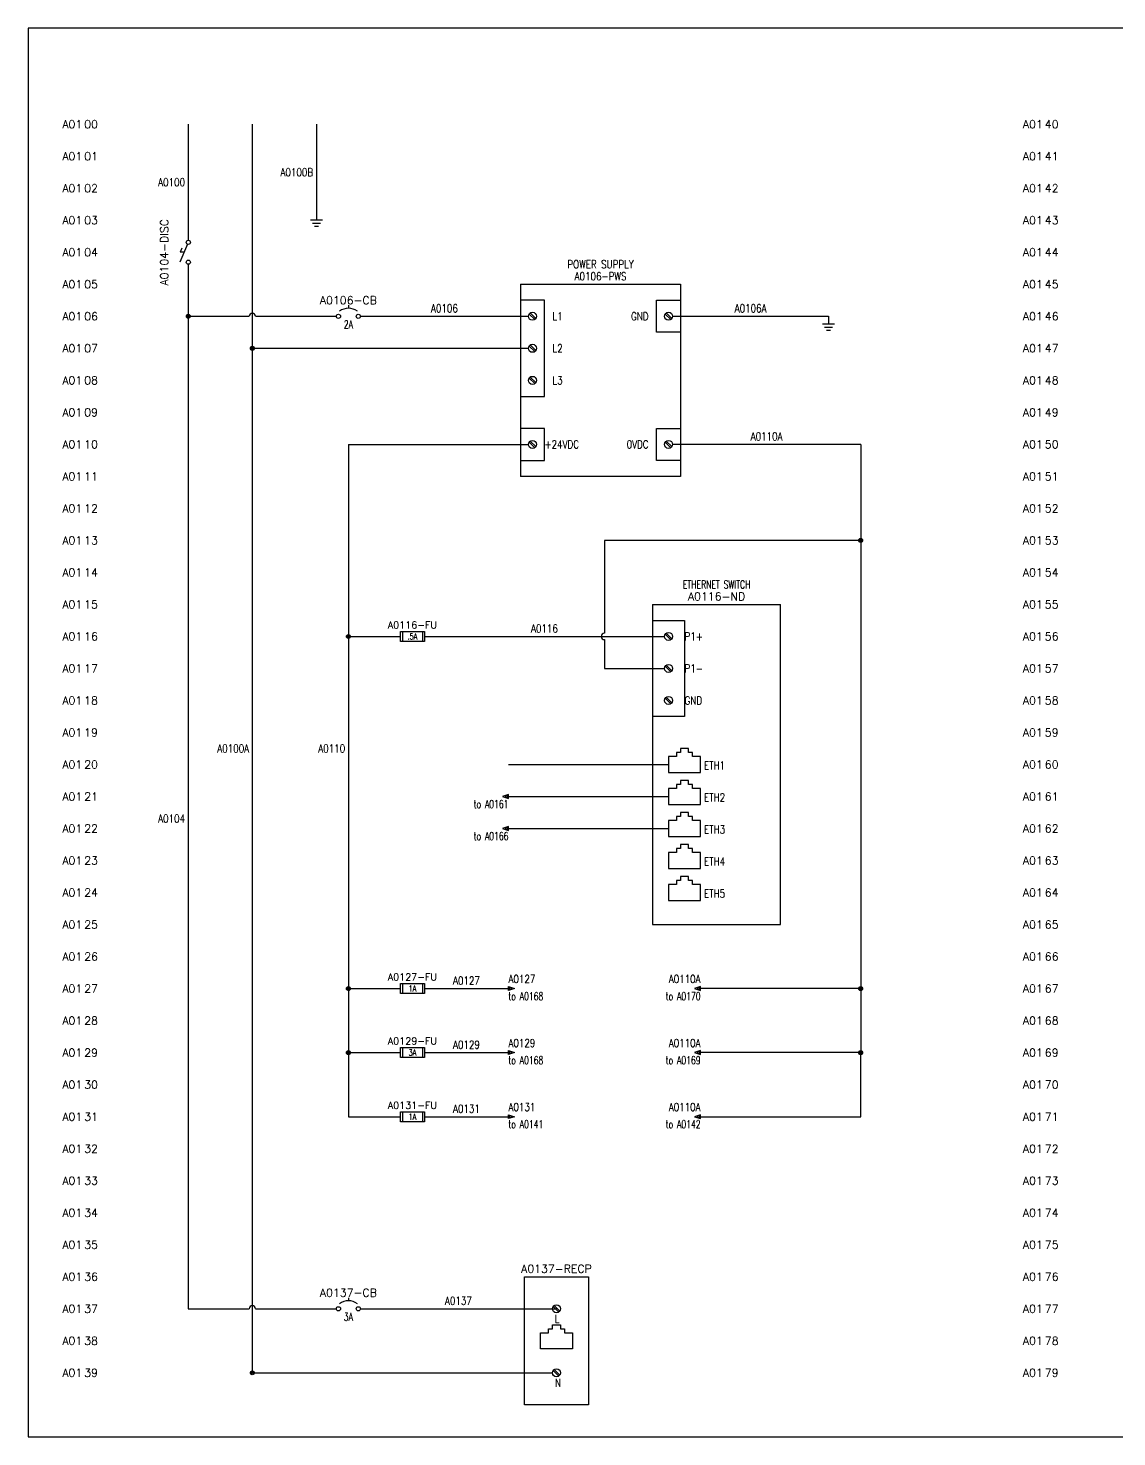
# Model space of a CAD drawing. Extents: x 0 to 34, y 0 to 22.
# Drawn here: x 0 to 17, y 0 to 22 of the extents above; entities that cross this region are included whole.
import ezdxf
from ezdxf.enums import TextEntityAlignment as Align

# ---------------------------------------------------------------- set-up
doc = ezdxf.new("R2010")
doc.units = 0
doc.header["$MEASUREMENT"] = 0
for name, color, linetype in [('_MULTI_WIRE', 6, 'Continuous'), ('DESC', 150, 'Continuous'), ('MISC', 7, 'Continuous'), ('MODEL_BOUNDARY', 7, 'Continuous'), ('SYMS', 7, 'Continuous'), ('TAGS', 150, 'Continuous'), ('TERMS', 123, 'Continuous'), ('WIRENO', 72, 'Continuous'), ('WIREREF', 52, 'Continuous'), ('WIRES', 7, 'Continuous'), ('XREF', 7, 'Continuous')]:
    doc.layers.add(name, color=color, linetype=linetype)
doc.styles.add('WD', font='romans.shx')

# ---------------------------------------------------------------- blocks, each defined once
blk = doc.blocks.new('Wytech_BlankModelSpace')
at = {"layer": 'MODEL_BOUNDARY', "color": 7, "linetype": 'Continuous'}
blk.add_lwpolyline([(0, 0), (34, 0), (34, 22), (0, 22)], close=True, dxfattribs=at)
blk = doc.blocks.new('WD_MLRH6')
at = {"style": 'WD'}
blk.add_attdef('SHEET', text='', height=0.125, dxfattribs=at).set_placement((-0.656, 0), align=Align.MIDDLE_RIGHT)
blk.add_attdef('RUNGFIRST', text='', height=0.125, dxfattribs=at).set_placement((-0.625, 0), align=Align.MIDDLE_LEFT)
at = {"style": 'WD', "flags": 1}
for tag, p in [('RUNGHORV', (-0.25, -0.127)), ('RUNGDIST', (-0.25, -0.2)), ('RUNGCNT', (-0.25, -0.237)), ('RUNGINC', (-0.25, -0.163)), ('WIRE-START', (-0.25, -0.356)), ('WIRE-GSUF', (-0.25, -0.396)), ('PH3SPACE', (-0.25, -0.437)), ('WIREMODE', (-0.25, -0.281)), ('WIREFMT', (-0.25, -0.321))]:
    blk.add_attdef(tag, text='', height=0.025, dxfattribs=at).set_placement(p, align=Align.RIGHT)
blk = doc.blocks.new('VGND2')
for p, q in [((0.09375, 0), (-0.09375, 0)), ((-0.0625, -0.046875), (0.0625, -0.046875)), ((-0.03125, -0.09375), (0.03125, -0.09375))]:
    blk.add_line(p, q)
at = {"style": 'WD', "flags": 1}
blk.add_attdef('X2TERM01', (0, 0), '', height=0.01, dxfattribs=at)
blk = doc.blocks.new('WDDOT')
for radius in [0.03, 0.0187, 0.00929]:
    blk.add_circle((0, 0), radius)
blk = doc.blocks.new('PSU_24VDC_002')
at = {"color": 5}
for p, q in [((0, 0.5), (0, -2.5)), ((0, 0.5), (2.5, 0.5)), ((2.5, 0.5), (2.5, -2.5)), ((2.5, -2.5), (0, -2.5))]:
    blk.add_line(p, q, dxfattribs=at)
for p, q in [((0.136, 0.035), (0.223, -0.052)), ((0.152, 0.052), (0.239, -0.035)), ((2.261, 0.035), (2.348, -0.052)), ((2.277, 0.052), (2.364, -0.035)), ((0.136, -0.465), (0.223, -0.552)), ((0.152, -0.448), (0.239, -0.535)), ((0.136, -0.965), (0.223, -1.052)), ((0.152, -0.948), (0.239, -1.035)), ((0.136, -1.965), (0.223, -2.052)), ((0.152, -1.948), (0.239, -2.035)), ((2.261, -1.965), (2.348, -2.052)), ((2.277, -1.948), (2.364, -2.035))]:
    blk.add_line(p, q)
for points in [[(0, -1.25), (0.375, -1.25), (0.375, 0.25), (0, 0.25)], [(2.5, -0.25), (2.125, -0.25), (2.125, 0.25), (2.5, 0.25)], [(0, -2.25), (0.375, -2.25), (0.375, -1.75), (0, -1.75)], [(2.5, -2.25), (2.125, -2.25), (2.125, -1.75), (2.5, -1.75)]]:
    blk.add_lwpolyline(points, dxfattribs=at)
for centre in [(0.187, 0), (2.312, 0), (0.187, -0.5), (0.187, -1), (0.187, -2), (2.312, -2)]:
    blk.add_circle(centre, 0.0625)
at = {"style": 'WD', "width": 0.8}
for tag, p in [('DESC1', (1.25, 1.125)), ('DESC2', (1.25, 0.938)), ('DESC3', (1.25, 0.75)), ('TAG1', (1.25, 0.562))]:
    blk.add_attdef(tag, text='', height=0.125, dxfattribs=at).set_placement(p, align=Align.CENTER)
for tag, flags, p in [('ASSYCODE', 9, (2.562, 0.5)), ('FAMILY', 9, (2.562, 0.438)), ('CAT', 9, (2.562, 0.469)), ('XREF', 1, (2.562, 0.312)), ('INST', 1, (2.562, 0.406)), ('MFG', 9, (2.562, 0.344)), ('LOC', 1, (2.562, 0.375))]:
    blk.add_attdef(tag, text='', height=0.01, dxfattribs=dict(at, flags=flags)).set_placement(p, align=Align.CENTER)
for tag, p in [('RATING1', (2.562, 0.438)), ('RATING2', (2.562, 0.25)), ('TERM01', (0.5, 0)), ('X4TERMDESC01', (0.5, -0.188)), ('TERM02', (0.5, -0.5)), ('X4TERMDESC02', (0.5, -0.688)), ('TERM03', (0.5, -1)), ('X4TERMDESC03', (0.5, -1.188)), ('TERM04', (0.375, -2)), ('X4TERMDESC04', (0.375, -2.188))]:
    blk.add_attdef(tag, text='', height=0.125, dxfattribs=at).set_placement(p, align=Align.MIDDLE_LEFT)
at = {"style": 'WD', "width": 0.8, "flags": 1}
for tag, p in [('X4TERM01', (0.125, 0)), ('X1TERM05', (2.375, 0)), ('X4TERM02', (0.125, -0.5)), ('X4TERM03', (0.125, -1)), ('X4TERM04', (0.125, -2)), ('X1TERM06', (2.375, -2))]:
    blk.add_attdef(tag, p, '', height=0.01, dxfattribs=at)
at = {"style": 'WD', "width": 0.8}
for tag, p in [('TERM05', (2, 0)), ('X1TERMDESC05', (2, -0.188)), ('TERM06', (2, -2)), ('X1TERMDESC06', (2, -2.188))]:
    blk.add_attdef(tag, text='', height=0.125, dxfattribs=at).set_placement(p, align=Align.MIDDLE_RIGHT)
blk = doc.blocks.new('HCB1')
blk.add_line((0, 0.173), (0, 0.126))
for centre in [(-0.155, 0), (0.155, 0)]:
    blk.add_circle(centre, 0.0322)
blk.add_arc((0, -0.109), 0.234, 53.1301, 126.8699)
at = {"style": 'WD', "width": 0.7}
for tag, p in [('INST', (0, 0.826)), ('LOC', (0, 0.656)), ('DESC1', (0, 0.5)), ('DESC2', (0, 0.344)), ('RATING1', (0, -0.188)), ('XREF', (0, -0.344))]:
    blk.add_attdef(tag, text='', height=0.125, dxfattribs=at).set_placement(p, align=Align.CENTER)
at = {"style": 'WD'}
blk.add_attdef('TAG1', text='', height=0.125, dxfattribs=at).set_placement((0, 0.188), align=Align.CENTER)
for tag, p in [('X2LINK', (0, 0.219)), ('X8LINK', (0, 0))]:
    blk.add_attdef(tag, p, '', height=0.01, dxfattribs=at)
for tag, p, height, flags in [('X4TERM01', (-0.188, 0), 0.0125, 1), ('X1TERM02', (0.188, 0), 0.0125, 1), ('FAMILY', (0.205, 0.152), 0.01, 9), ('CONTACT', (0.205, 0.133), 0.01, 9)]:
    blk.add_attdef(tag, p, '', height=height, dxfattribs=dict(at, flags=flags))
at = {"linetype": 'Continuous', "style": 'WD', "flags": 9}
for tag, p in [('ASSYCODE', (0.219, 0.062)), ('MFG', (0.228, 0.089)), ('CAT', (0.23, 0.108))]:
    blk.add_attdef(tag, text='', height=0.01, dxfattribs=at).set_placement(p, align=Align.CENTER)
at = {"linetype": 'Continuous', "style": 'WD', "flags": 8}
blk.add_attdef('TERM01', text='', height=0.125, dxfattribs=at).set_placement((-0.25, -0.031), align=Align.TOP_RIGHT)
blk.add_attdef('TERM02', text='', height=0.125, dxfattribs=at).set_placement((0.25, -0.031), align=Align.TOP_LEFT)
blk = doc.blocks.new('SE2-SW5M')
for p, q in [((-0.25, 0.5), (1.75, 0.5)), ((-0.25, 0.5), (-0.25, -4.5)), ((1.75, -4.5), (1.75, 0.5)), ((-0.25, 0.25), (0.25, 0.25)), ((0.25, 0.25), (0.25, -1.25)), ((-0.052, 0.035), (0.035, -0.052)), ((-0.035, 0.052), (0.052, -0.035)), ((-0.052, -0.465), (0.035, -0.552)), ((-0.035, -0.448), (0.052, -0.535)), ((-0.052, -0.965), (0.035, -1.052)), ((-0.035, -0.948), (0.052, -1.035)), ((0.25, -1.25), (-0.25, -1.25)), ((0.312, -1.75), (0.188, -1.75)), ((0.188, -1.75), (0.188, -1.812)), ((0.312, -1.812), (0.312, -1.75)), ((0, -1.875), (0, -2.125)), ((0.125, -1.875), (0, -1.875)), ((0.188, -1.812), (0.125, -1.812)), ((0.125, -1.812), (0.125, -1.875)), ((0.375, -1.812), (0.312, -1.812)), ((0.375, -1.875), (0.375, -1.812)), ((0.5, -1.875), (0.375, -1.875)), ((0.5, -2.125), (0.5, -1.875)), ((0, -2.125), (0.5, -2.125)), ((0, -2.375), (0, -2.625)), ((0.125, -2.375), (0, -2.375)), ((0.188, -2.312), (0.125, -2.312)), ((0.125, -2.312), (0.125, -2.375)), ((0.312, -2.25), (0.188, -2.25)), ((0.188, -2.25), (0.188, -2.312)), ((0.312, -2.312), (0.312, -2.25)), ((0.375, -2.312), (0.312, -2.312)), ((0.375, -2.375), (0.375, -2.312)), ((0.5, -2.375), (0.375, -2.375)), ((0.5, -2.625), (0.5, -2.375)), ((0, -2.625), (0.5, -2.625)), ((0.188, -2.812), (0.125, -2.812)), ((0.125, -2.812), (0.125, -2.875)), ((0.312, -2.75), (0.188, -2.75)), ((0.188, -2.75), (0.188, -2.812)), ((0.312, -2.812), (0.312, -2.75)), ((0.375, -2.812), (0.312, -2.812)), ((0.375, -2.875), (0.375, -2.812)), ((0, -2.875), (0, -3.125)), ((0.125, -2.875), (0, -2.875)), ((0.5, -2.875), (0.375, -2.875)), ((0.5, -3.125), (0.5, -2.875)), ((0, -3.125), (0.5, -3.125)), ((0.312, -3.25), (0.188, -3.25)), ((0.188, -3.25), (0.188, -3.312)), ((0.312, -3.312), (0.312, -3.25)), ((0, -3.375), (0, -3.625)), ((0.125, -3.375), (0, -3.375)), ((0.188, -3.312), (0.125, -3.312)), ((0.125, -3.312), (0.125, -3.375)), ((0.375, -3.312), (0.312, -3.312)), ((0.375, -3.375), (0.375, -3.312)), ((0.5, -3.375), (0.375, -3.375)), ((0.5, -3.625), (0.5, -3.375)), ((0, -3.625), (0.5, -3.625)), ((0, -3.875), (0, -4.125)), ((0.125, -3.875), (0, -3.875)), ((0.188, -3.812), (0.125, -3.812)), ((0.125, -3.812), (0.125, -3.875)), ((0.312, -3.75), (0.188, -3.75)), ((0.188, -3.75), (0.188, -3.812)), ((0.312, -3.812), (0.312, -3.75)), ((0.375, -3.812), (0.312, -3.812)), ((0.375, -3.875), (0.375, -3.812)), ((0.5, -3.875), (0.375, -3.875)), ((0.5, -4.125), (0.5, -3.875)), ((0, -4.125), (0.5, -4.125)), ((-0.25, -4.5), (1.75, -4.5))]:
    blk.add_line(p, q)
for centre in [(0, 0), (0, -0.5), (0, -1)]:
    blk.add_circle(centre, 0.0625)
at = {"style": 'WD', "width": 0.7}
for tag, p in [('XREF', (0.75, 1.688)), ('LOC', (0.75, 1.5)), ('INST', (0.75, 1.312)), ('DESC3', (0.75, 1.125)), ('DESC2', (0.75, 0.938)), ('DESC1', (0.75, 0.75))]:
    blk.add_attdef(tag, text='', height=0.125, dxfattribs=at).set_placement(p, align=Align.CENTER)
at = {"style": 'WD'}
blk.add_attdef('TAG1', text='', height=0.125, dxfattribs=at).set_placement((0.75, 0.562), align=Align.CENTER)
at = {"style": 'WD', "flags": 9}
for tag, p in [('ASSYCODE', (1.25, 0.688)), ('MFG', (1.25, 0.562)), ('CAT', (1.25, 0.625))]:
    blk.add_attdef(tag, text='', height=0.01, dxfattribs=at).set_placement(p, align=Align.CENTER)
at = {"style": 'WD'}
for tag, p, height, flags in [('FAMILY', (1.25, 0.75), 0.01, 9), ('X4TERM01', (-0.062, 0), 0.01, 1), ('X4TERM02', (-0.062, -0.5), 0.01, 1), ('X4TERM03', (-0.062, -1), 0.01, 1), ('X4TERM04', (0, -2), 0.005, 1), ('X4TERM06', (0, -2.5), 0.005, 1), ('X4TERM07', (0, -3), 0.005, 1), ('X4TERM08', (0, -3.5), 0.005, 1), ('X4TERM09', (0, -4), 0.005, 1)]:
    blk.add_attdef(tag, p, '', height=height, dxfattribs=dict(at, flags=flags))
at = {"style": 'WD', "width": 0.8}
for tag, p in [('TERM01', (0.25, 0)), ('X4TERMDESC01', (0.25, -0.188)), ('TERM02', (0.25, -0.5)), ('X4TERMDESC02', (0.25, -0.688)), ('TERM03', (0.25, -1)), ('X4TERMDESC03', (0.25, -1.188)), ('TERM04', (0.553, -2.015)), ('X4TERMDESC04', (0.553, -2.178)), ('TERM06', (0.553, -2.515)), ('X4TERMDESC06', (0.553, -2.678)), ('TERM07', (0.553, -3.015)), ('X4TERMDESC07', (0.553, -3.178)), ('TERM08', (0.553, -3.515)), ('X4TERMDESC08', (0.553, -3.678)), ('TERM09', (0.553, -4.015)), ('X4TERMDESC09', (0.553, -4.178))]:
    blk.add_attdef(tag, text='', height=0.125, dxfattribs=at).set_placement(p, align=Align.MIDDLE_LEFT)
blk = doc.blocks.new('HFU1')
for p, q in [((-0.188, -0.078), (-0.188, 0.078)), ((-0.188, 0.078), (0.188, 0.078)), ((-0.156, 0.078), (-0.156, -0.078)), ((0.156, 0.078), (0.156, -0.078)), ((0.188, 0.078), (0.188, -0.078)), ((0.188, -0.078), (-0.188, -0.078))]:
    blk.add_line(p, q)
at = {"style": 'WD'}
blk.add_attdef('TAG1', text='', height=0.109, dxfattribs=at).set_placement((0, 0.125), align=Align.CENTER)
at = {"style": 'WD', "width": 0.7}
for tag, p in [('INST', (0, 0.366)), ('LOC', (0, 0.281)), ('DESC1', (0.008, -0.228)), ('DESC2', (0.008, -0.322)), ('DESC3', (0.008, -0.406))]:
    blk.add_attdef(tag, text='', height=0.0625, dxfattribs=at).set_placement(p, align=Align.CENTER)
at = {"linetype": 'Continuous', "style": 'WD', "flags": 9}
for tag, p in [('ASSYCODE', (0.157, 0.251)), ('MFG', (0.156, 0.083)), ('CAT', (0.156, 0.102))]:
    blk.add_attdef(tag, text='', height=0.01, dxfattribs=at).set_placement(p, align=Align.CENTER)
at = {"style": 'WD'}
for tag, p, height, flags in [('X4TERM01', (-0.188, 0), 0.0109, 1), ('FAMILY', (0.129, 0.108), 0.01, 9), ('X1TERM02', (0.188, 0), 0.0109, 1)]:
    blk.add_attdef(tag, p, '', height=height, dxfattribs=dict(at, flags=flags))
at = {"style": 'WD', "width": 0.7}
blk.add_attdef('RATING1', text='', height=0.0938, dxfattribs=at).set_placement((0, 0), align=Align.MIDDLE_CENTER)
at = {"style": 'WD'}
for tag, p in [('X2LINK', (0, 0.109)), ('X8LINK', (0, -0.109))]:
    blk.add_attdef(tag, p, '', height=0.01, dxfattribs=at)
at = {"linetype": 'Continuous', "style": 'WD', "flags": 8}
blk.add_attdef('TERM01', text='', height=0.0625, dxfattribs=at).set_placement((-0.25, -0.016), align=Align.TOP_RIGHT)
blk.add_attdef('TERM02', text='', height=0.0625, dxfattribs=at).set_placement((0.25, -0.016), align=Align.TOP_LEFT)
blk = doc.blocks.new('P-R2-K3RF0')
for p, q in [((-0.052, 0.035), (0.035, -0.052)), ((-0.035, 0.052), (0.052, -0.035)), ((-0.25, -0.625), (-0.25, -0.375)), ((-0.25, -0.375), (-0.125, -0.375)), ((-0.125, -0.375), (-0.125, -0.312)), ((-0.125, -0.312), (-0.062, -0.312)), ((-0.062, -0.25), (0.062, -0.25)), ((-0.062, -0.312), (-0.062, -0.25)), ((0.062, -0.25), (0.062, -0.312)), ((0.062, -0.312), (0.125, -0.312)), ((0.125, -0.312), (0.125, -0.375)), ((0.125, -0.375), (0.25, -0.375)), ((0.25, -0.375), (0.25, -0.625)), ((0.25, -0.625), (-0.25, -0.625)), ((-0.052, -0.965), (0.035, -1.052)), ((-0.035, -0.948), (0.052, -1.035))]:
    blk.add_line(p, q)
blk.add_lwpolyline([(-0.5, 0.5), (0.5, 0.5), (0.5, -1.5), (-0.5, -1.5)], close=True)
for centre in [(0, 0), (0, -1)]:
    blk.add_circle(centre, 0.0625)
at = {"style": 'WD', "width": 0.7}
for tag, p in [('INST', (0.5, 1.795)), ('DESC2', (0.5, 1.312)), ('DESC3', (0.5, 1.165)), ('LOC', (0, 0.938)), ('DESC1', (0, 0.75)), ('XREF', (0.5, 0.594))]:
    blk.add_attdef(tag, text='', height=0.125, dxfattribs=at).set_placement(p, align=Align.CENTER)
at = {"style": 'WD', "flags": 9}
for tag, p in [('ASSYCODE', (0.73, 0.884)), ('MFG', (0.728, 0.901)), ('CAT', (0.73, 0.921))]:
    blk.add_attdef(tag, text='', height=0.01, dxfattribs=at).set_placement(p, align=Align.CENTER)
at = {"style": 'WD'}
for tag, p, height, flags in [('FAMILY', (0.705, 0.965), 0.01, 9), ('X4TERM01', (-0.062, 0), 0.01, 1), ('X1TERM03', (0.25, -0.5), 0.005, 1), ('X4TERM02', (-0.062, -1), 0.01, 1)]:
    blk.add_attdef(tag, p, '', height=height, dxfattribs=dict(at, flags=flags))
blk.add_attdef('TAG1', text='', height=0.125, dxfattribs=at).set_placement((0, 0.562), align=Align.CENTER)
at = {"style": 'WD', "width": 0.8}
for tag, p in [('TERM01', (0.008, -0.156)), ('X4TERMDESC01', (0.301, -0.319)), ('TERM02', (0.023, -1.156)), ('X4TERMDESC02', (0.315, -1.319))]:
    blk.add_attdef(tag, text='', height=0.125, dxfattribs=at).set_placement(p, align=Align.MIDDLE_CENTER)
for tag, p in [('TERM03', (0.305, -0.515)), ('X1TERMDESC03', (0.305, -0.677))]:
    blk.add_attdef(tag, text='', height=0.125, dxfattribs=at).set_placement(p, align=Align.TOP_LEFT)
blk = doc.blocks.new('HA1S3')
for points in [[(0, 0), (0, 0.031), (-0.094, 0), (0, -0.031), (0, 0)], [(-0.011, -0.016), (-0.011, 0.016), (-0.058, 0), (-0.011, -0.016)]]:
    blk.add_lwpolyline(points)
at = {"style": 'WD', "width": 0.8, "flags": 8}
blk.add_attdef('WIRENO', text='', height=0.125, dxfattribs=at).set_placement((0, 0.087), align=Align.RIGHT)
at = {"style": 'WD', "flags": 1}
blk.add_attdef('SIGCODE', text='', height=0.01, dxfattribs=at).set_placement((-0.02, 0.047), align=Align.RIGHT)
blk.add_attdef('X1TERM01', (0, 0), '', height=0.01, dxfattribs=at)
at = {"style": 'WD', "width": 0.7}
for tag, p in [('XREF', (0, -0.181)), ('DESC1', (0, -0.356))]:
    blk.add_attdef(tag, text='', height=0.125, dxfattribs=at).set_placement(p, align=Align.RIGHT)
blk = doc.blocks.new('HA1S1')
for points in [[(0, 0), (0, 0.031), (0.094, 0), (0, -0.031), (0, 0)], [(0.011, 0.016), (0.011, -0.016), (0.058, 0), (0.011, 0.016)]]:
    blk.add_lwpolyline(points)
at = {"style": 'WD', "flags": 1}
for tag, p in [('SIGCODE', (-0.02, 0.047)), ('X4TERM01', (0, 0))]:
    blk.add_attdef(tag, p, '', height=0.01, dxfattribs=at)
at = {"style": 'WD', "width": 0.8, "flags": 8}
blk.add_attdef('WIRENO', (0, 0.087), '', height=0.125, dxfattribs=at)
at = {"style": 'WD', "width": 0.7}
for tag, p in [('XREF', (0, -0.181)), ('DESC1', (0, -0.356))]:
    blk.add_attdef(tag, p, '', height=0.125, dxfattribs=at)
blk = doc.blocks.new('WD_WNV')
at = {"linetype": 'Continuous', "style": 'WD', "width": 0.8}
blk.add_attdef('WIRENO', text='', height=0.125, dxfattribs=at).set_placement((-0.05, 0), align=Align.MIDDLE_RIGHT)
at = {"style": 'WD', "flags": 1}
for tag, p in [('W01USER', (-0.062, 0.094)), ('W02USER', (-0.062, 0.086)), ('W03USER', (-0.062, 0.078)), ('W04USER', (-0.062, 0.07)), ('W05USER', (-0.062, 0.062)), ('W06USER', (-0.062, 0.055)), ('W07USER', (-0.062, 0.047)), ('W08USER', (-0.062, 0.039)), ('W09USER', (-0.062, 0.031)), ('W10USER', (-0.062, 0.023))]:
    blk.add_attdef(tag, text='', height=0.005, dxfattribs=at).set_placement(p, align=Align.CENTER)
blk = doc.blocks.new('WD_WNH')
at = {"linetype": 'Continuous', "style": 'WD', "width": 0.8}
blk.add_attdef('WIRENO', text='', height=0.125, dxfattribs=at).set_placement((0, 0.062), align=Align.CENTER)
at = {"style": 'WD', "flags": 1}
for tag, p in [('W01USER', (0, 0.078)), ('W02USER', (0, 0.07)), ('W03USER', (0, 0.062)), ('W04USER', (0, 0.055)), ('W05USER', (0, 0.047)), ('W06USER', (0, 0.039)), ('W07USER', (0, 0.031)), ('W08USER', (0, 0.023)), ('W09USER', (0, 0.016)), ('W10USER', (0, 0.008))]:
    blk.add_attdef(tag, text='', height=0.005, dxfattribs=at).set_placement(p, align=Align.CENTER)
blk = doc.blocks.new('HDS11')
for p, q in [((0.126, 0.013), (-0.156, 0.13)), ((0, 0.065), (0, 0.125)), ((0.062, 0.099), (0, 0.125))]:
    blk.add_line(p, q)
for centre in [(-0.155, 0), (0.155, 0)]:
    blk.add_circle(centre, 0.0322)
at = {"style": 'WD', "width": 0.7}
for tag, p in [('INST', (0, 0.625)), ('LOC', (0, 0.469)), ('RATING1', (0, 0.156)), ('XREF', (0, -0.236)), ('DESC1', (0, -0.406)), ('DESC2', (0, -0.562))]:
    blk.add_attdef(tag, text='', height=0.125, dxfattribs=at).set_placement(p, align=Align.CENTER)
at = {"style": 'WD'}
for tag, p in [('X2LINK', (0, 0.438)), ('X8LINK', (0, -0.016))]:
    blk.add_attdef(tag, p, '', height=0.01, dxfattribs=at)
blk.add_attdef('TAG1', text='', height=0.125, dxfattribs=at).set_placement((0, 0.312), align=Align.CENTER)
for tag, p, height, flags in [('X4TERM01', (-0.188, 0), 0.0125, 1), ('X1TERM02', (0.188, 0), 0.0125, 1), ('FAMILY', (0.206, 0.131), 0.01, 9), ('CONTACT', (0.206, 0.04), 0.01, 9)]:
    blk.add_attdef(tag, p, '', height=height, dxfattribs=dict(at, flags=flags))
at = {"linetype": 'Continuous', "style": 'WD', "flags": 9}
for tag, p in [('ASSYCODE', (0.219, 0.062)), ('MFG', (0.228, 0.089)), ('CAT', (0.23, 0.108))]:
    blk.add_attdef(tag, text='', height=0.01, dxfattribs=at).set_placement(p, align=Align.CENTER)
at = {"linetype": 'Continuous', "style": 'WD', "flags": 8}
blk.add_attdef('TERM01', text='', height=0.125, dxfattribs=at).set_placement((-0.25, -0.031), align=Align.TOP_RIGHT)
blk.add_attdef('TERM02', text='', height=0.125, dxfattribs=at).set_placement((0.25, -0.031), align=Align.TOP_LEFT)

msp = doc.modelspace()

# ---------------------------------------------------------------- linework, layer by layer
at = {"layer": '_MULTI_WIRE'}
for p, q in [((7.5, 10.5), (10, 10.5)), ((7.5, 10), (10, 10)), ((7.5, 9.5), (10, 9.5))]:
    msp.add_line(p, q, dxfattribs=at)
at = {"layer": 'WIRES'}
for p, q in [((2.5, 20.5), (2.5, 18.688)), ((3.5, 20.5), (3.5, 1)), ((4.5, 20.5), (4.5, 19)), ((2.5, 18.312), (2.5, 2)), ((2.5, 17.5), (3.45, 17.5)), ((3.55, 17.5), (4.812, 17.5)), ((5.188, 17.5), (7.812, 17.5)), ((10.062, 17.5), (12.5, 17.5)), ((12.5, 17.5), (12.5, 17.375)), ((3.5, 17), (7.812, 17)), ((5, 15.5), (7.812, 15.5)), ((5, 15.5), (5, 6)), ((13, 15.5), (10.062, 15.5)), ((13, 15.5), (13, 6)), ((13, 14), (9, 14)), ((9, 14), (9, 12.55)), ((5, 12.5), (5.812, 12.5)), ((6.188, 12.5), (9.938, 12.5)), ((9, 12.45), (9, 12)), ((9, 12), (9.938, 12)), ((5, 7), (5.812, 7)), ((6.188, 7), (7.5, 7)), ((13, 7), (10.5, 7)), ((5, 6), (5.812, 6)), ((5, 6), (5, 5)), ((6.188, 6), (7.5, 6)), ((13, 6), (10.5, 6)), ((13, 5), (13, 6)), ((5, 5), (5.812, 5)), ((6.188, 5), (7.5, 5)), ((10.5, 5), (13, 5)), ((2.5, 2), (3.45, 2)), ((3.55, 2), (4.812, 2)), ((5.188, 2), (8.25, 2)), ((3.5, 1), (7.5, 1)), ((7.5, 1), (7.5, 1)), ((7.5, 1), (8.188, 1))]:
    msp.add_line(p, q, dxfattribs=at)
for centre, start, end in [((3.5, 17.5), 0, 180), ((9, 12.5), 90, 270), ((3.5, 2), 0, 180)]:
    msp.add_arc(centre, 0.05, start, end, dxfattribs=at)

# ---------------------------------------------------------------- block references
msp.add_blockref('Wytech_BlankModelSpace', (0, 0))
for p, values in [((1.5, 20.5), {'RUNGFIRST': '00', 'SHEET': 'A01'}), ((16.5, 20.5), {'RUNGFIRST': '40', 'SHEET': 'A01'})]:
    msp.add_blockref('WD_MLRH6', p).add_auto_attribs(values)
at = {"layer": 'SYMS', "rotation": 90}
msp.add_blockref('HDS11', (2.5, 18.5), dxfattribs=at).add_auto_attribs({'TAG1': 'A0104-DISC'})
at = {"layer": 'SYMS'}
for name, p in [('VGND2', (4.5, 19)), ('WDDOT', (2.5, 17.5)), ('VGND2', (12.5, 17.375)), ('WDDOT', (3.5, 17)), ('WDDOT', (13, 14)), ('WDDOT', (5, 12.5)), ('WDDOT', (5, 7)), ('WDDOT', (13, 7)), ('WDDOT', (5, 6)), ('WDDOT', (13, 6)), ('WDDOT', (3.5, 1))]:
    msp.add_blockref(name, p, dxfattribs=at)
ref = msp.add_blockref('PSU_24VDC_002', (7.688, 17.5), dxfattribs=at)
ref.add_attrib('TERM02', 'L2', dxfattribs={"layer": 'TERMS', "height": 0.125, "style": 'WD', "width": 0.8}).set_placement((8.188, 17), align=Align.MIDDLE_LEFT)
ref.add_attrib('TAG1', 'A0106-PWS', dxfattribs={"layer": 'TAGS', "height": 0.125, "style": 'WD', "width": 0.8}).set_placement((8.938, 18.062), align=Align.CENTER)
ref.add_attrib('DESC3', 'POWER SUPPLY', dxfattribs={"layer": 'DESC', "height": 0.125, "style": 'WD', "width": 0.8}).set_placement((8.938, 18.25), align=Align.CENTER)
ref.add_attrib('TERM01', 'L1', dxfattribs={"layer": 'TERMS', "height": 0.125, "style": 'WD', "width": 0.8}).set_placement((8.188, 17.5), align=Align.MIDDLE_LEFT)
ref.add_attrib('TERM04', '+24VDC', dxfattribs={"layer": 'TERMS', "height": 0.125, "style": 'WD', "width": 0.8}).set_placement((8.062, 15.5), align=Align.MIDDLE_LEFT)
ref.add_attrib('TERM05', 'GND', dxfattribs={"layer": 'TERMS', "height": 0.125, "style": 'WD', "width": 0.8}).set_placement((9.688, 17.5), align=Align.MIDDLE_RIGHT)
ref.add_attrib('TERM06', '0VDC', dxfattribs={"layer": 'TERMS', "height": 0.125, "style": 'WD', "width": 0.8}).set_placement((9.688, 15.5), align=Align.MIDDLE_RIGHT)
ref.add_attrib('TERM03', 'L3', dxfattribs={"layer": 'TERMS', "height": 0.125, "style": 'WD', "width": 0.8}).set_placement((8.188, 16.5), align=Align.MIDDLE_LEFT)
ref = msp.add_blockref('HCB1', (5, 17.5), dxfattribs=at)
ref.add_attrib('RATING1', '2A', dxfattribs={"layer": 'MISC', "height": 0.125, "style": 'WD', "width": 0.7}).set_placement((5, 17.312), align=Align.CENTER)
ref.add_attrib('TAG1', 'A0106-CB', dxfattribs={"layer": 'TAGS', "height": 0.125, "style": 'WD'}).set_placement((5, 17.688), align=Align.CENTER)
ref = msp.add_blockref('SE2-SW5M', (10, 12.5), dxfattribs=at)
ref.add_attrib('TERM01', 'P1+', dxfattribs={"layer": 'TERMS', "height": 0.125, "style": 'WD', "width": 0.8}).set_placement((10.25, 12.5), align=Align.MIDDLE_LEFT)
ref.add_attrib('TERM02', 'P1-', dxfattribs={"layer": 'TERMS', "height": 0.125, "style": 'WD', "width": 0.8}).set_placement((10.25, 12), align=Align.MIDDLE_LEFT)
ref.add_attrib('TERM03', 'GND', dxfattribs={"layer": 'TERMS', "height": 0.125, "style": 'WD', "width": 0.8}).set_placement((10.25, 11.5), align=Align.MIDDLE_LEFT)
ref.add_attrib('TAG1', 'A0116-ND', dxfattribs={"layer": 'TAGS', "height": 0.125, "style": 'WD'}).set_placement((10.75, 13.062), align=Align.CENTER)
ref.add_attrib('DESC1', 'ETHERNET SWITCH', dxfattribs={"layer": 'DESC', "height": 0.125, "style": 'WD', "width": 0.7}).set_placement((10.75, 13.25), align=Align.CENTER)
ref.add_attrib('TERM04', 'ETH1', dxfattribs={"layer": 'TERMS', "height": 0.125, "style": 'WD', "width": 0.8}).set_placement((10.553, 10.485), align=Align.MIDDLE_LEFT)
ref.add_attrib('TERM06', 'ETH2', dxfattribs={"layer": 'TERMS', "height": 0.125, "style": 'WD', "width": 0.8}).set_placement((10.553, 9.985), align=Align.MIDDLE_LEFT)
ref.add_attrib('TERM07', 'ETH3', dxfattribs={"layer": 'TERMS', "height": 0.125, "style": 'WD', "width": 0.8}).set_placement((10.553, 9.485), align=Align.MIDDLE_LEFT)
ref.add_attrib('TERM08', 'ETH4', dxfattribs={"layer": 'TERMS', "height": 0.125, "style": 'WD', "width": 0.8}).set_placement((10.553, 8.985), align=Align.MIDDLE_LEFT)
ref.add_attrib('TERM09', 'ETH5', dxfattribs={"layer": 'TERMS', "height": 0.125, "style": 'WD', "width": 0.8}).set_placement((10.553, 8.485), align=Align.MIDDLE_LEFT)
ref = msp.add_blockref('HFU1', (6, 12.5), dxfattribs=at)
ref.add_attrib('RATING1', '.5A', dxfattribs={"layer": 'MISC', "height": 0.0938, "style": 'WD', "width": 0.7}).set_placement((6, 12.5), align=Align.MIDDLE_CENTER)
ref.add_attrib('TAG1', 'A0116-FU', dxfattribs={"layer": 'TAGS', "height": 0.1094, "style": 'WD'}).set_placement((6, 12.625), align=Align.CENTER)
ref = msp.add_blockref('HA1S3', (7.5, 10), dxfattribs=at)
ref.add_attrib('XREF', 'to A0161', dxfattribs={"layer": 'XREF', "height": 0.125, "style": 'WD', "width": 0.7}).set_placement((7.5, 9.819), align=Align.RIGHT)
ref = msp.add_blockref('HA1S3', (7.5, 9.5), dxfattribs=at)
ref.add_attrib('XREF', 'to A0166', dxfattribs={"layer": 'XREF', "height": 0.125, "style": 'WD', "width": 0.7}).set_placement((7.5, 9.319), align=Align.RIGHT)
ref = msp.add_blockref('HFU1', (6, 7), dxfattribs=at)
ref.add_attrib('RATING1', '1A', dxfattribs={"layer": 'MISC', "height": 0.0938, "style": 'WD', "width": 0.7}).set_placement((6, 7), align=Align.MIDDLE_CENTER)
ref.add_attrib('TAG1', 'A0127-FU', dxfattribs={"layer": 'TAGS', "height": 0.1094, "style": 'WD'}).set_placement((6, 7.125), align=Align.CENTER)
ref = msp.add_blockref('HA1S1', (7.5, 7), dxfattribs=at)
ref.add_attrib('WIRENO', 'A0127', (7.5, 7.088), dxfattribs={"layer": 'WIREREF', "height": 0.125, "style": 'WD', "width": 0.8, "flags": 8})
ref.add_attrib('XREF', 'to A0168', (7.5, 6.819), dxfattribs={"layer": 'XREF', "height": 0.125, "style": 'WD', "width": 0.7})
ref = msp.add_blockref('HA1S3', (10.5, 7), dxfattribs=at)
ref.add_attrib('WIRENO', 'A0110A', dxfattribs={"layer": 'WIREREF', "height": 0.125, "style": 'WD', "width": 0.8, "flags": 8}).set_placement((10.5, 7.088), align=Align.RIGHT)
ref.add_attrib('XREF', 'to A0170', dxfattribs={"layer": 'XREF', "height": 0.125, "style": 'WD', "width": 0.7}).set_placement((10.5, 6.819), align=Align.RIGHT)
ref = msp.add_blockref('HFU1', (6, 6), dxfattribs=at)
ref.add_attrib('RATING1', '3A', dxfattribs={"layer": 'MISC', "height": 0.0938, "style": 'WD', "width": 0.7}).set_placement((6, 6), align=Align.MIDDLE_CENTER)
ref.add_attrib('TAG1', 'A0129-FU', dxfattribs={"layer": 'TAGS', "height": 0.1094, "style": 'WD'}).set_placement((6, 6.125), align=Align.CENTER)
ref = msp.add_blockref('HA1S1', (7.5, 6), dxfattribs=at)
ref.add_attrib('WIRENO', 'A0129', (7.5, 6.088), dxfattribs={"layer": 'WIREREF', "height": 0.125, "style": 'WD', "width": 0.8, "flags": 8})
ref.add_attrib('XREF', 'to A0168', (7.5, 5.819), dxfattribs={"layer": 'XREF', "height": 0.125, "style": 'WD', "width": 0.7})
ref = msp.add_blockref('HA1S3', (10.5, 6), dxfattribs=at)
ref.add_attrib('WIRENO', 'A0110A', dxfattribs={"layer": 'WIREREF', "height": 0.125, "style": 'WD', "width": 0.8, "flags": 8}).set_placement((10.5, 6.088), align=Align.RIGHT)
ref.add_attrib('XREF', 'to A0169', dxfattribs={"layer": 'XREF', "height": 0.125, "style": 'WD', "width": 0.7}).set_placement((10.5, 5.819), align=Align.RIGHT)
ref = msp.add_blockref('HFU1', (6, 5), dxfattribs=at)
ref.add_attrib('RATING1', '1A', dxfattribs={"layer": 'MISC', "height": 0.0938, "style": 'WD', "width": 0.7}).set_placement((6, 5), align=Align.MIDDLE_CENTER)
ref.add_attrib('TAG1', 'A0131-FU', dxfattribs={"layer": 'TAGS', "height": 0.1094, "style": 'WD'}).set_placement((6, 5.125), align=Align.CENTER)
ref = msp.add_blockref('HA1S1', (7.5, 5), dxfattribs=at)
ref.add_attrib('WIRENO', 'A0131', (7.5, 5.088), dxfattribs={"layer": 'WIREREF', "height": 0.125, "style": 'WD', "width": 0.8, "flags": 8})
ref.add_attrib('XREF', 'to A0141', (7.5, 4.819), dxfattribs={"layer": 'XREF', "height": 0.125, "style": 'WD', "width": 0.7})
ref = msp.add_blockref('HA1S3', (10.5, 5), dxfattribs=at)
ref.add_attrib('WIRENO', 'A0110A', dxfattribs={"layer": 'WIREREF', "height": 0.125, "style": 'WD', "width": 0.8, "flags": 8}).set_placement((10.5, 5.088), align=Align.RIGHT)
ref.add_attrib('XREF', 'to A0142', dxfattribs={"layer": 'XREF', "height": 0.125, "style": 'WD', "width": 0.7}).set_placement((10.5, 4.819), align=Align.RIGHT)
ref = msp.add_blockref('P-R2-K3RF0', (8.25, 2), dxfattribs=at)
ref.add_attrib('TERM01', 'L', dxfattribs={"layer": 'TERMS', "height": 0.125, "style": 'WD', "width": 0.8}).set_placement((8.258, 1.844), align=Align.MIDDLE_CENTER)
ref.add_attrib('TERM02', 'N', dxfattribs={"layer": 'TERMS', "height": 0.125, "style": 'WD', "width": 0.8}).set_placement((8.273, 0.844), align=Align.MIDDLE_CENTER)
ref.add_attrib('TAG1', 'A0137-RECP', dxfattribs={"layer": 'TAGS', "height": 0.125, "style": 'WD'}).set_placement((8.25, 2.562), align=Align.CENTER)
ref = msp.add_blockref('HCB1', (5, 2), dxfattribs=at)
ref.add_attrib('RATING1', '3A', dxfattribs={"layer": 'MISC', "height": 0.125, "style": 'WD', "width": 0.7}).set_placement((5, 1.812), align=Align.CENTER)
ref.add_attrib('TAG1', 'A0137-CB', dxfattribs={"layer": 'TAGS', "height": 0.125, "style": 'WD'}).set_placement((5, 2.188), align=Align.CENTER)
at = {"layer": 'WIRENO'}
ref = msp.add_blockref('WD_WNV', (4.5, 19.75), dxfattribs=at)
ref.add_attrib('WIRENO', 'A0100B', dxfattribs={"linetype": 'Continuous', "height": 0.125, "style": 'WD', "width": 0.8}).set_placement((4.45, 19.75), align=Align.MIDDLE_RIGHT)
ref = msp.add_blockref('WD_WNV', (2.5, 19.594), dxfattribs=at)
ref.add_attrib('WIRENO', 'A0100', dxfattribs={"linetype": 'Continuous', "height": 0.125, "style": 'WD', "width": 0.8}).set_placement((2.45, 19.594), align=Align.MIDDLE_RIGHT)
ref = msp.add_blockref('WD_WNH', (6.5, 17.5), dxfattribs=at)
ref.add_attrib('WIRENO', 'A0106', dxfattribs={"linetype": 'Continuous', "height": 0.125, "style": 'WD', "width": 0.8}).set_placement((6.5, 17.562), align=Align.CENTER)
ref = msp.add_blockref('WD_WNH', (11.281, 17.5), dxfattribs=at)
ref.add_attrib('WIRENO', 'A0106A', dxfattribs={"linetype": 'Continuous', "height": 0.125, "style": 'WD', "width": 0.8}).set_placement((11.281, 17.562), align=Align.CENTER)
ref = msp.add_blockref('WD_WNH', (11.531, 15.5), dxfattribs=at)
ref.add_attrib('WIRENO', 'A0110A', dxfattribs={"linetype": 'Continuous', "height": 0.125, "style": 'WD', "width": 0.8}).set_placement((11.531, 15.562), align=Align.CENTER)
ref = msp.add_blockref('WD_WNH', (8.062, 12.5), dxfattribs=at)
ref.add_attrib('WIRENO', 'A0116', dxfattribs={"linetype": 'Continuous', "height": 0.125, "style": 'WD', "width": 0.8}).set_placement((8.062, 12.562), align=Align.CENTER)
ref = msp.add_blockref('WD_WNV', (3.5, 10.75), dxfattribs=at)
ref.add_attrib('WIRENO', 'A0100A', dxfattribs={"linetype": 'Continuous', "height": 0.125, "style": 'WD', "width": 0.8}).set_placement((3.45, 10.75), align=Align.MIDDLE_RIGHT)
ref = msp.add_blockref('WD_WNV', (5, 10.75), dxfattribs=at)
ref.add_attrib('WIRENO', 'A0110', dxfattribs={"linetype": 'Continuous', "height": 0.125, "style": 'WD', "width": 0.8}).set_placement((4.95, 10.75), align=Align.MIDDLE_RIGHT)
ref = msp.add_blockref('WD_WNV', (2.5, 9.656), dxfattribs=at)
ref.add_attrib('WIRENO', 'A0104', dxfattribs={"linetype": 'Continuous', "height": 0.125, "style": 'WD', "width": 0.8}).set_placement((2.45, 9.656), align=Align.MIDDLE_RIGHT)
ref = msp.add_blockref('WD_WNH', (6.844, 7), dxfattribs=at)
ref.add_attrib('WIRENO', 'A0127', dxfattribs={"linetype": 'Continuous', "height": 0.125, "style": 'WD', "width": 0.8}).set_placement((6.844, 7.062), align=Align.CENTER)
ref = msp.add_blockref('WD_WNH', (6.844, 6), dxfattribs=at)
ref.add_attrib('WIRENO', 'A0129', dxfattribs={"linetype": 'Continuous', "height": 0.125, "style": 'WD', "width": 0.8}).set_placement((6.844, 6.062), align=Align.CENTER)
ref = msp.add_blockref('WD_WNH', (6.844, 5), dxfattribs=at)
ref.add_attrib('WIRENO', 'A0131', dxfattribs={"linetype": 'Continuous', "height": 0.125, "style": 'WD', "width": 0.8}).set_placement((6.844, 5.062), align=Align.CENTER)
ref = msp.add_blockref('WD_WNH', (6.719, 2), dxfattribs=at)
ref.add_attrib('WIRENO', 'A0137', dxfattribs={"linetype": 'Continuous', "height": 0.125, "style": 'WD', "width": 0.8}).set_placement((6.719, 2.062), align=Align.CENTER)

# ---------------------------------------------------------------- texts
at = {"style": 'WD'}
for p in [(0.844, 20), (15.844, 20), (0.844, 19.5), (15.844, 19.5), (0.844, 19), (15.844, 19), (0.844, 18.5), (15.844, 18.5), (0.844, 18), (15.844, 18), (0.844, 17.5), (15.844, 17.5), (0.844, 17), (15.844, 17), (0.844, 16.5), (15.844, 16.5), (0.844, 16), (15.844, 16), (0.844, 15.5), (15.844, 15.5), (0.844, 15), (15.844, 15), (0.844, 14.5), (15.844, 14.5), (0.844, 14), (15.844, 14), (0.844, 13.5), (15.844, 13.5), (0.844, 13), (15.844, 13), (0.844, 12.5), (15.844, 12.5), (0.844, 12), (15.844, 12), (0.844, 11.5), (15.844, 11.5), (0.844, 11), (15.844, 11), (0.844, 10.5), (15.844, 10.5), (0.844, 10), (15.844, 10), (0.844, 9.5), (15.844, 9.5), (0.844, 9), (15.844, 9), (0.844, 8.5), (15.844, 8.5), (0.844, 8), (15.844, 8), (0.844, 7.5), (15.844, 7.5), (0.844, 7), (15.844, 7), (0.844, 6.5), (15.844, 6.5), (0.844, 6), (15.844, 6), (0.844, 5.5), (15.844, 5.5), (0.844, 5), (15.844, 5), (0.844, 4.5), (15.844, 4.5), (0.844, 4), (15.844, 4), (0.844, 3.5), (15.844, 3.5), (0.844, 3), (15.844, 3), (0.844, 2.5), (15.844, 2.5), (0.844, 2), (15.844, 2), (0.844, 1.5), (15.844, 1.5), (0.844, 1), (15.844, 1)]:
    msp.add_text('A01', height=0.125, dxfattribs=at).set_placement(p, align=Align.MIDDLE_RIGHT)
for s, p in [('01', (0.875, 20)), ('41', (15.875, 20)), ('02', (0.875, 19.5)), ('42', (15.875, 19.5)), ('03', (0.875, 19)), ('43', (15.875, 19)), ('04', (0.875, 18.5)), ('44', (15.875, 18.5)), ('05', (0.875, 18)), ('45', (15.875, 18)), ('06', (0.875, 17.5)), ('46', (15.875, 17.5)), ('07', (0.875, 17)), ('47', (15.875, 17)), ('08', (0.875, 16.5)), ('48', (15.875, 16.5)), ('09', (0.875, 16)), ('49', (15.875, 16)), ('10', (0.875, 15.5)), ('50', (15.875, 15.5)), ('11', (0.875, 15)), ('51', (15.875, 15)), ('12', (0.875, 14.5)), ('52', (15.875, 14.5)), ('13', (0.875, 14)), ('53', (15.875, 14)), ('14', (0.875, 13.5)), ('54', (15.875, 13.5)), ('15', (0.875, 13)), ('55', (15.875, 13)), ('16', (0.875, 12.5)), ('56', (15.875, 12.5)), ('17', (0.875, 12)), ('57', (15.875, 12)), ('18', (0.875, 11.5)), ('58', (15.875, 11.5)), ('19', (0.875, 11)), ('59', (15.875, 11)), ('20', (0.875, 10.5)), ('60', (15.875, 10.5)), ('21', (0.875, 10)), ('61', (15.875, 10)), ('22', (0.875, 9.5)), ('62', (15.875, 9.5)), ('23', (0.875, 9)), ('63', (15.875, 9)), ('24', (0.875, 8.5)), ('64', (15.875, 8.5)), ('25', (0.875, 8)), ('65', (15.875, 8)), ('26', (0.875, 7.5)), ('66', (15.875, 7.5)), ('27', (0.875, 7)), ('67', (15.875, 7)), ('28', (0.875, 6.5)), ('68', (15.875, 6.5)), ('29', (0.875, 6)), ('69', (15.875, 6)), ('30', (0.875, 5.5)), ('70', (15.875, 5.5)), ('31', (0.875, 5)), ('71', (15.875, 5)), ('32', (0.875, 4.5)), ('72', (15.875, 4.5)), ('33', (0.875, 4)), ('73', (15.875, 4)), ('34', (0.875, 3.5)), ('74', (15.875, 3.5)), ('35', (0.875, 3)), ('75', (15.875, 3)), ('36', (0.875, 2.5)), ('76', (15.875, 2.5)), ('37', (0.875, 2)), ('77', (15.875, 2)), ('38', (0.875, 1.5)), ('78', (15.875, 1.5)), ('39', (0.875, 1)), ('79', (15.875, 1))]:
    msp.add_text(s, height=0.125, dxfattribs=at).set_placement(p, align=Align.MIDDLE_LEFT)

doc.saveas('drawing.dxf')
